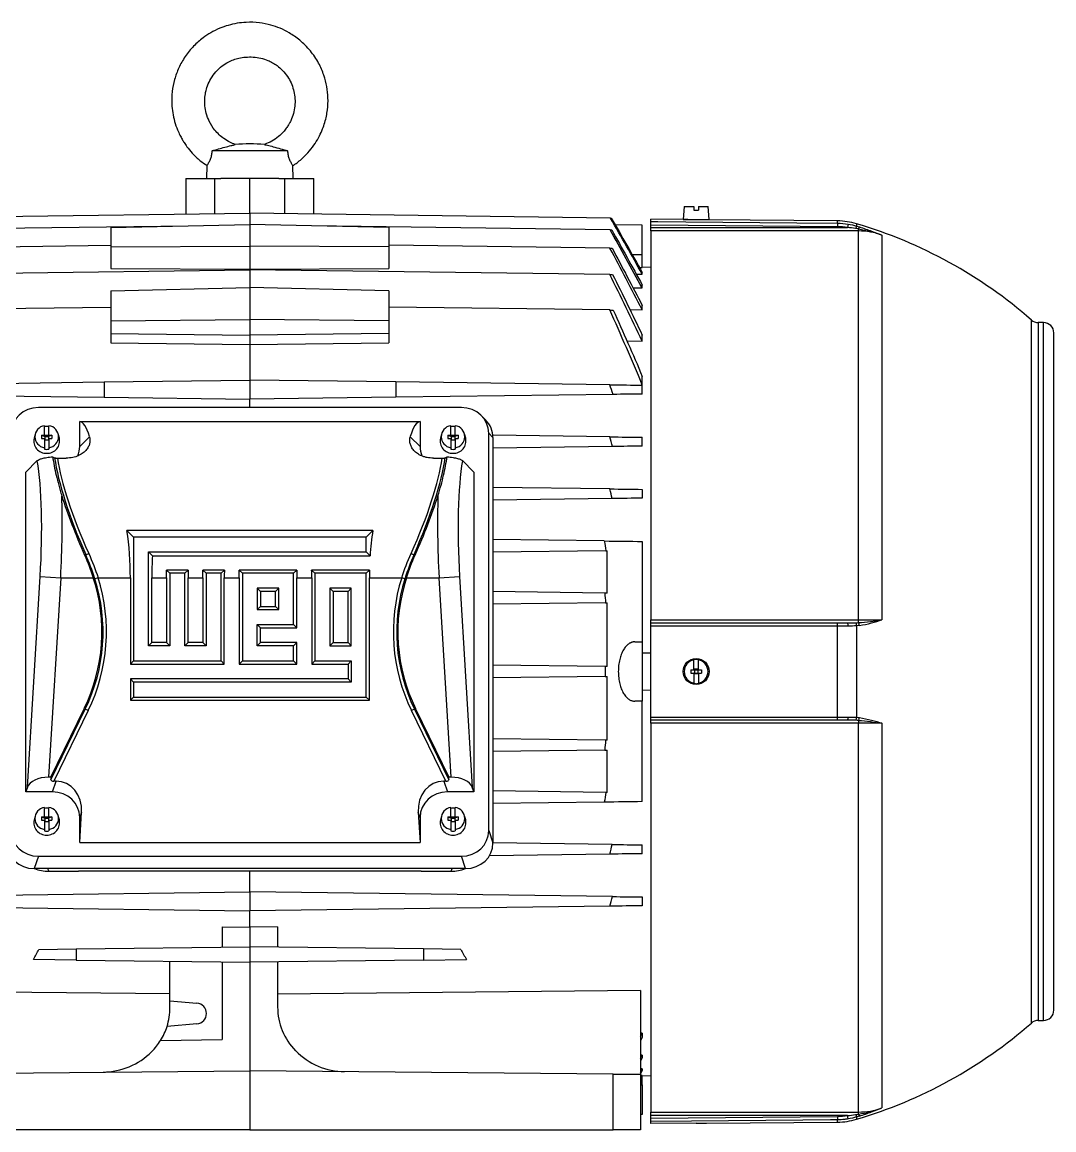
# Model space of a CAD drawing. Extents: x 49 to 1991, y 37 to 1201.
# Drawn here: x 241.4 to 538.5, y 460.3 to 779.4 of the extents above; entities that cross this region are included whole.
import ezdxf

# ---------------------------------------------------------------- set-up
doc = ezdxf.new("R2010")
doc.units = 0
doc.layers.get('0').update_dxf_attribs({"linetype": 'CONTINUOUS'})

msp = doc.modelspace()

# ---------------------------------------------------------------- linework, layer by layer
at = {"color": 7, "linetype": 'CONTINUOUS'}
for p, q in [((317.79, 742.35), (296.11, 742.35)), ((294.55, 738.12), (294.45, 734.35)), ((319.45, 734.35), (319.35, 738.08)), ((288.49, 734.35), (288.49, 724.08)), ((288.49, 734.35), (296.9, 734.35)), ((296.9, 734.35), (298.62, 734.35)), ((296.9, 724.19), (296.9, 734.35)), ((315.28, 734.35), (298.62, 734.35)), ((306.95, 724.32), (306.95, 734.35)), ((315.28, 734.35), (317, 734.35)), ((317, 734.35), (325.41, 734.35)), ((317, 724.19), (317, 734.35)), ((325.41, 724.08), (325.41, 734.35)), ((203.13, 722.96), (306.95, 724.32)), ((306.95, 724.32), (306.95, 721.12)), ((410.77, 722.96), (306.95, 724.32)), ((432.02, 726.25), (431.7, 722.55)), ((432.02, 726.25), (434.8, 726.25)), ((434.8, 726.25), (434.8, 725.25)), ((434.8, 725.25), (436.1, 725.25)), ((436.1, 726.25), (436.1, 725.25)), ((436.1, 726.25), (438.88, 726.25)), ((439.2, 722.55), (438.88, 726.25)), ((266.95, 720.19), (306.95, 721.12)), ((346.95, 720.19), (306.95, 721.12)), ((306.95, 721.12), (306.95, 714.87)), ((432.49, 722.51), (422.45, 722.6)), ((422.45, 721.94), (422.45, 722.6)), ((431.7, 722.55), (435.45, 722.55)), ((435.45, 722.55), (439.2, 722.55)), ((476.15, 722.13), (438.41, 722.46)), ((476.15, 721.47), (476.14, 720.47)), ((476.15, 721.47), (476.15, 722.13)), ((479.21, 721.2), (479.05, 720.22)), ((481.66, 721.3), (481.66, 720.63)), ((203.2, 719.59), (289.16, 720.71)), ((266.95, 720.19), (266.95, 714.68)), ((410.7, 719.59), (324.74, 720.71)), ((346.95, 720.19), (346.95, 714.68)), ((419.95, 720.87), (412.16, 720.97)), ((419.95, 712.35), (419.95, 720.87)), ((476.14, 720.47), (422.45, 720.94)), ((422.45, 720.22), (422.45, 720.94)), ((422.45, 720.22), (479.05, 720.22)), ((422.45, 719.23), (422.45, 720.22)), ((482.18, 719.23), (422.45, 719.23)), ((422.45, 719.23), (422.45, 607.23)), ((482.18, 719.82), (482.18, 719.23)), ((482.18, 607.23), (482.18, 719.23)), ((488.95, 718.04), (488.95, 607.24)), ((203.26, 714.27), (266.95, 715.1)), ((266.95, 714.68), (306.95, 714.87)), ((266.95, 714.68), (266.95, 708.39)), ((346.95, 714.68), (306.95, 714.87)), ((306.95, 714.87), (306.95, 708.25)), ((410.64, 714.27), (346.95, 715.1)), ((346.95, 714.68), (346.95, 708.39)), ((419.95, 712.35), (417.07, 712.35)), ((419.95, 708.68), (419.95, 712.35)), ((266.95, 708.39), (306.95, 708.25)), ((306.95, 708.25), (346.95, 708.39)), ((306.95, 708.25), (306.95, 708.08)), ((419.14, 708.7), (419.95, 708.68)), ((419.95, 708.87), (422.45, 708.83)), ((203.31, 706.72), (306.95, 708.08)), ((306.95, 708.08), (306.95, 702.94)), ((410.59, 706.72), (306.95, 708.08)), ((418.18, 706.84), (419.95, 706.81)), ((419.95, 706.81), (419.95, 707.28)), ((266.95, 702.03), (306.95, 702.94)), ((266.95, 702.03), (266.95, 693.32)), ((346.95, 702.03), (306.95, 702.94)), ((306.95, 702.94), (306.95, 693.77)), ((346.95, 702.03), (346.95, 693.32)), ((417.27, 702.85), (419.95, 702.81)), ((419.95, 702.81), (419.95, 703.64)), ((203.34, 696.48), (266.95, 697.31)), ((410.56, 696.48), (346.95, 697.31)), ((416.37, 696.57), (419.95, 696.53)), ((419.95, 696.53), (419.95, 697.77)), ((266.95, 693.32), (306.95, 693.77)), ((266.95, 693.32), (266.95, 689.7)), ((346.95, 693.32), (306.95, 693.77)), ((306.95, 693.77), (306.95, 689.19)), ((346.95, 693.32), (346.95, 689.7)), ((532, 491.1), (532, 693.59)), ((535.45, 692.85), (533.97, 692.85)), ((533.97, 692.85), (533.97, 491.85)), ((535.45, 491.85), (535.45, 692.85)), ((266.95, 689.7), (306.95, 689.19)), ((266.95, 689.7), (266.95, 686.98)), ((346.95, 689.7), (306.95, 689.19)), ((306.95, 689.19), (306.95, 686.58)), ((346.95, 689.7), (346.95, 686.98)), ((419.95, 687.5), (419.95, 689.25)), ((538.45, 494.85), (538.45, 689.85)), ((266.95, 686.98), (306.95, 686.58)), ((306.95, 686.58), (346.95, 686.98)), ((306.95, 686.58), (306.95, 676.3)), ((415.46, 687.56), (419.95, 687.5)), ((419.95, 674.84), (419.95, 677.31)), ((203.34, 674.94), (264.95, 675.75)), ((264.95, 675.75), (306.95, 676.3)), ((264.95, 675.75), (264.95, 671.35)), ((306.95, 676.3), (306.95, 670.8)), ((348.95, 675.75), (306.95, 676.3)), ((348.95, 675.75), (348.95, 671.35)), ((410.56, 674.94), (348.95, 675.75)), ((419.95, 672.28), (419.95, 674.82)), ((202.35, 672.17), (264.95, 671.35)), ((264.95, 671.35), (306.95, 670.8)), ((348.95, 671.35), (306.95, 670.8)), ((306.95, 668.37), (306.95, 670.8)), ((411.55, 672.17), (348.95, 671.35)), ((367.84, 668.37), (246.06, 668.37)), ((257.95, 664.36), (355.95, 664.36)), ((257.95, 657.19), (257.95, 664.36)), ((355.95, 664.36), (355.95, 657.19)), ((374.82, 664.81), (373.59, 666.05)), ((245.12, 660.76), (244.81, 659.57)), ((246.95, 660.45), (247.8, 660.45)), ((246.95, 660.45), (246.95, 659.51)), ((246.95, 660.45), (247.95, 660.03)), ((247.8, 660.45), (247.8, 663.15)), ((247.8, 660.45), (247.8, 660.11)), ((249.95, 660.45), (248.95, 660.03)), ((249.1, 660.45), (249.1, 663.15)), ((249.1, 660.45), (249.95, 660.45)), ((249.1, 660.45), (249.1, 660.11)), ((249.95, 660.45), (249.95, 659.51)), ((252.09, 659.57), (251.78, 660.76)), ((362.12, 660.76), (361.81, 659.57)), ((363.95, 660.45), (364.8, 660.45)), ((363.95, 660.45), (363.95, 659.51)), ((363.95, 660.45), (364.95, 660.03)), ((364.8, 660.45), (364.8, 663.15)), ((364.8, 660.45), (364.8, 660.11)), ((366.95, 660.45), (365.95, 660.03)), ((366.1, 660.45), (366.1, 663.15)), ((366.1, 660.45), (366.95, 660.45)), ((366.1, 660.45), (366.1, 660.11)), ((366.95, 660.45), (366.95, 659.51)), ((369.09, 659.57), (368.78, 660.76)), ((375.72, 546.53), (375.72, 660.96)), ((376.95, 659.73), (375.72, 660.96)), ((246.95, 659.51), (247.8, 659.51)), ((247.95, 660.11), (247.8, 660.11)), ((247.8, 659.51), (247.8, 656.82)), ((247.95, 659.17), (247.8, 659.17)), ((248.95, 660.3), (247.95, 660.3)), ((247.95, 660.3), (247.95, 660.11)), ((247.95, 660.11), (247.95, 660.03)), ((247.95, 660.03), (247.95, 659.17)), ((247.95, 660.03), (248.95, 660.03)), ((247.95, 659.17), (247.95, 658.98)), ((247.95, 659.09), (248.95, 659.09)), ((248.95, 658.98), (247.95, 658.98)), ((248.95, 660.3), (248.95, 660.11)), ((248.95, 660.11), (248.95, 660.03)), ((249.1, 660.11), (248.95, 660.11)), ((248.95, 660.03), (248.95, 659.17)), ((248.95, 659.17), (248.95, 658.98)), ((249.1, 659.17), (248.95, 659.17)), ((249.1, 659.51), (249.95, 659.51)), ((249.1, 659.51), (249.1, 656.82)), ((257.95, 657.19), (260.75, 659.99)), ((353.15, 659.99), (355.95, 657.19)), ((363.95, 659.51), (364.8, 659.51)), ((364.95, 660.11), (364.8, 660.11)), ((364.8, 659.51), (364.8, 656.82)), ((364.95, 659.17), (364.8, 659.17)), ((365.95, 660.3), (364.95, 660.3)), ((364.95, 660.3), (364.95, 660.11)), ((364.95, 660.11), (364.95, 660.03)), ((364.95, 660.03), (364.95, 659.17)), ((364.95, 660.03), (365.95, 660.03)), ((364.95, 659.17), (364.95, 658.98)), ((364.95, 659.09), (365.95, 659.09)), ((365.95, 658.98), (364.95, 658.98)), ((365.95, 660.3), (365.95, 660.11)), ((365.95, 660.11), (365.95, 660.03)), ((366.1, 660.11), (365.95, 660.11)), ((365.95, 660.03), (365.95, 659.17)), ((365.95, 659.17), (365.95, 658.98)), ((366.1, 659.17), (365.95, 659.17)), ((366.1, 659.51), (366.95, 659.51)), ((366.1, 659.51), (366.1, 656.82)), ((410.59, 659.94), (376.92, 660.38)), ((376.95, 659.73), (376.95, 542.98)), ((419.95, 657.28), (419.95, 659.82)), ((247.8, 656.82), (247.8, 656.4)), ((249.1, 656.82), (249.1, 656.4)), ((250.16, 654.19), (250.73, 653.92)), ((363.17, 653.92), (363.74, 654.19)), ((364.8, 656.82), (364.8, 656.4)), ((366.1, 656.82), (366.1, 656.4)), ((411.4, 657.16), (376.95, 656.71)), ((242.45, 649.79), (245.74, 653.08)), ((251.57, 653.81), (254.09, 653.81)), ((359.81, 653.81), (362.33, 653.81)), ((368.16, 653.08), (371.45, 649.79)), ((242.45, 557.7), (242.45, 649.79)), ((371.45, 649.79), (371.45, 557.7)), ((410.64, 644.94), (376.95, 645.38)), ((419.95, 644.82), (419.95, 642.28)), ((411.26, 642.16), (376.95, 641.71)), ((271.55, 632.99), (273.47, 631.07)), ((342.35, 632.99), (271.55, 632.99)), ((342.35, 632.99), (340.43, 631.07)), ((273.47, 631.07), (273.47, 595.45)), ((340.43, 631.07), (273.47, 631.07)), ((340.43, 626.78), (340.43, 631.07)), ((409.01, 629.96), (376.95, 630.38)), ((419.95, 629.82), (419.95, 600.87)), ((259.68, 626.05), (259.35, 625.89)), ((277.76, 626.78), (340.43, 626.78)), ((277.76, 599.74), (277.76, 626.78)), ((278.9, 625.64), (277.76, 626.78)), ((278.9, 625.64), (341.57, 625.64)), ((341.57, 625.64), (340.43, 626.78)), ((354.22, 626.05), (354.55, 625.89)), ((409.45, 627.14), (376.95, 626.71)), ((409.45, 627.14), (409.84, 627.14)), ((409.84, 614.95), (409.84, 627.14)), ((242.91, 559.02), (246.57, 619.72)), ((246.57, 619.72), (252.48, 619.37)), ((252.48, 619.37), (249.01, 561.92)), ((252.48, 619.37), (261.86, 619.37)), ((263.23, 619.37), (262.31, 619.07)), ((263.23, 619.37), (272.54, 619.37)), ((272.54, 619.37), (272.54, 594.51)), ((278.69, 600.67), (278.69, 619.37)), ((278.69, 619.37), (282.98, 619.37)), ((282.96, 621.58), (283.92, 620.63)), ((289.16, 621.58), (282.96, 621.58)), ((282.98, 619.37), (282.98, 600.67)), ((283.92, 620.63), (283.92, 599.74)), ((288.21, 620.63), (283.92, 620.63)), ((289.16, 621.58), (288.21, 620.63)), ((288.21, 599.74), (288.21, 620.63)), ((289.14, 600.67), (289.14, 619.37)), ((289.14, 619.37), (293.43, 619.37)), ((293.4, 621.58), (294.36, 620.63)), ((299.61, 621.58), (293.4, 621.58)), ((293.43, 619.37), (293.43, 600.67)), ((298.65, 620.63), (294.36, 620.63)), ((294.36, 620.63), (294.36, 599.74)), ((299.61, 621.58), (298.65, 620.63)), ((298.65, 595.45), (298.65, 620.63)), ((299.58, 594.51), (299.58, 619.37)), ((299.58, 619.37), (303.87, 619.37)), ((303.85, 621.58), (304.81, 620.63)), ((320.5, 621.58), (303.85, 621.58)), ((303.87, 619.37), (303.87, 594.51)), ((304.81, 620.63), (304.81, 595.45)), ((319.54, 620.63), (304.81, 620.63)), ((320.5, 621.58), (319.54, 620.63)), ((319.54, 605.89), (319.54, 620.63)), ((320.47, 604.96), (320.47, 619.37)), ((320.47, 619.37), (324.76, 619.37)), ((324.74, 621.58), (325.69, 620.63)), ((341.39, 621.58), (324.74, 621.58)), ((324.76, 619.37), (324.76, 594.51)), ((340.43, 620.63), (325.69, 620.63)), ((325.69, 620.63), (325.69, 595.45)), ((341.39, 621.58), (340.43, 620.63)), ((340.43, 585), (340.43, 620.63)), ((341.36, 584.07), (341.36, 619.37)), ((341.36, 619.37), (350.67, 619.37)), ((351.59, 619.07), (350.67, 619.37)), ((352.04, 619.37), (361.42, 619.37)), ((361.42, 619.37), (367.33, 619.72)), ((364.89, 561.92), (361.42, 619.37)), ((367.33, 619.72), (370.99, 559.02)), ((309.09, 616.34), (309.09, 610.18)), ((315.25, 616.34), (309.09, 616.34)), ((310.03, 615.4), (309.09, 616.34)), ((314.32, 615.4), (315.25, 616.34)), ((315.25, 610.18), (315.25, 616.34)), ((329.98, 616.34), (329.98, 599.74)), ((336.14, 616.34), (329.98, 616.34)), ((330.92, 615.4), (329.98, 616.34)), ((335.21, 615.4), (336.14, 616.34)), ((336.14, 599.74), (336.14, 616.34)), ((314.32, 615.4), (310.03, 615.4)), ((310.03, 615.4), (310.03, 611.11)), ((314.32, 611.11), (314.32, 615.4)), ((335.21, 615.4), (330.92, 615.4)), ((330.92, 615.4), (330.92, 600.67)), ((335.21, 600.67), (335.21, 615.4)), ((409.12, 614.96), (376.95, 615.38)), ((409.84, 614.95), (409.12, 614.96)), ((310.03, 611.11), (309.09, 610.18)), ((309.09, 610.18), (315.25, 610.18)), ((310.03, 611.11), (314.32, 611.11)), ((314.32, 611.11), (315.25, 610.18)), ((409.38, 612.14), (376.95, 611.71)), ((409.38, 612.14), (409.84, 612.14)), ((409.84, 593.75), (409.84, 612.14)), ((422.45, 607.23), (482.18, 607.23)), ((422.45, 606.35), (422.45, 607.23)), ((422.45, 606.35), (476.14, 606.35)), ((482.18, 606.43), (482.18, 607.23)), ((309.09, 605.89), (319.54, 605.89)), ((309.09, 599.74), (309.09, 605.89)), ((310.03, 604.96), (309.09, 605.89)), ((310.03, 604.96), (320.47, 604.96)), ((310.03, 600.67), (310.03, 604.96)), ((320.47, 604.96), (319.54, 605.89)), ((422.45, 579.25), (422.45, 605.45)), ((476.15, 579.25), (476.15, 605.45)), ((481.66, 605.52), (481.66, 579.17)), ((278.69, 600.67), (277.76, 599.74)), ((282.98, 600.67), (278.69, 600.67)), ((282.98, 600.67), (283.92, 599.74)), ((289.14, 600.67), (288.21, 599.74)), ((293.43, 600.67), (289.14, 600.67)), ((293.43, 600.67), (294.36, 599.74)), ((310.03, 600.67), (309.09, 599.74)), ((320.47, 600.67), (310.03, 600.67)), ((320.47, 600.67), (319.54, 599.74)), ((320.47, 594.51), (320.47, 600.67)), ((330.92, 600.67), (329.98, 599.74)), ((330.92, 600.67), (335.21, 600.67)), ((335.21, 600.67), (336.14, 599.74)), ((417.84, 600.9), (419.95, 600.87)), ((283.92, 599.74), (277.76, 599.74)), ((294.36, 599.74), (288.21, 599.74)), ((319.54, 599.74), (309.09, 599.74)), ((319.54, 595.45), (319.54, 599.74)), ((329.98, 599.74), (336.14, 599.74)), ((422.45, 597.67), (419.95, 597.66)), ((272.54, 594.51), (273.47, 595.45)), ((272.54, 594.51), (299.58, 594.51)), ((273.47, 595.45), (298.65, 595.45)), ((299.58, 594.51), (298.65, 595.45)), ((303.87, 594.51), (304.81, 595.45)), ((303.87, 594.51), (320.47, 594.51)), ((304.81, 595.45), (319.54, 595.45)), ((320.47, 594.51), (319.54, 595.45)), ((324.76, 594.51), (325.69, 595.45)), ((324.76, 594.51), (335.21, 594.51)), ((325.69, 595.45), (336.14, 595.45)), ((335.21, 594.51), (336.14, 595.45)), ((335.21, 594.51), (335.21, 590.22)), ((336.14, 595.45), (336.14, 589.29)), ((409.26, 593.76), (376.95, 594.18)), ((409.84, 593.75), (409.26, 593.76)), ((434.8, 595.71), (434.8, 595.8)), ((434.8, 592.85), (434.8, 595.71)), ((436.1, 595.71), (436.1, 595.8)), ((436.1, 592.85), (436.1, 595.71)), ((272.54, 590.22), (273.47, 589.29)), ((335.21, 590.22), (272.54, 590.22)), ((272.54, 590.22), (272.54, 584.07)), ((335.21, 590.22), (336.14, 589.29)), ((409.26, 590.94), (376.95, 590.51)), ((409.26, 590.94), (409.84, 590.94)), ((409.84, 572.55), (409.84, 590.94)), ((433.95, 592.85), (433.95, 591.85)), ((433.95, 592.85), (434.8, 592.85)), ((433.95, 591.85), (434.8, 591.85)), ((434.95, 592.85), (434.8, 592.85)), ((434.8, 591.85), (434.8, 588.98)), ((434.95, 591.85), (434.8, 591.85)), ((435.95, 593.05), (434.95, 593.05)), ((434.95, 593.05), (434.95, 592.85)), ((434.95, 592.85), (434.95, 591.85)), ((434.95, 592.85), (435.95, 592.85)), ((434.95, 591.85), (434.95, 591.65)), ((434.95, 591.85), (435.95, 591.85)), ((435.95, 591.65), (434.95, 591.65)), ((435.95, 593.05), (435.95, 592.85)), ((435.95, 592.85), (435.95, 591.85)), ((436.1, 592.85), (435.95, 592.85)), ((435.95, 591.85), (435.95, 591.65)), ((436.1, 591.85), (435.95, 591.85)), ((436.1, 592.85), (436.95, 592.85)), ((436.1, 591.85), (436.95, 591.85)), ((436.1, 591.85), (436.1, 588.98)), ((436.95, 592.85), (436.95, 591.85)), ((273.47, 589.29), (273.47, 585)), ((336.14, 589.29), (273.47, 589.29)), ((419.95, 587.03), (422.45, 587.02)), ((434.8, 588.98), (434.8, 588.89)), ((436.1, 588.98), (436.1, 588.89)), ((272.54, 584.07), (273.47, 585)), ((272.54, 584.07), (341.36, 584.07)), ((273.47, 585), (340.43, 585)), ((341.36, 584.07), (340.43, 585)), ((419.95, 583.83), (417.84, 583.8)), ((419.95, 554.88), (419.95, 583.83)), ((249.62, 561.92), (259.24, 581.65)), ((249.64, 561.19), (259.55, 581.5)), ((260.42, 581.08), (250.51, 560.76)), ((259.24, 581.65), (259.55, 581.5)), ((260.42, 581.08), (259.55, 581.5)), ((354.35, 581.5), (353.48, 581.08)), ((363.39, 560.76), (353.48, 581.08)), ((354.66, 581.65), (354.35, 581.5)), ((354.35, 581.5), (364.26, 561.19)), ((354.66, 581.65), (364.28, 561.92)), ((476.14, 578.35), (422.45, 578.35)), ((422.45, 577.46), (422.45, 578.35)), ((482.18, 577.46), (422.45, 577.46)), ((422.45, 577.46), (422.45, 465.47)), ((482.18, 578.26), (482.18, 577.46)), ((482.18, 465.47), (482.18, 577.46)), ((488.95, 577.46), (488.95, 466.65)), ((409.38, 572.56), (376.95, 572.98)), ((409.84, 572.55), (409.38, 572.56)), ((409.12, 569.73), (376.95, 569.31)), ((409.12, 569.73), (409.84, 569.74)), ((409.84, 557.55), (409.84, 569.74)), ((249.62, 561.92), (249.01, 561.92)), ((249.62, 561.92), (249.64, 561.19)), ((364.26, 561.19), (364.28, 561.92)), ((364.89, 561.92), (364.28, 561.92)), ((242.91, 559.02), (242.45, 557.7)), ((250.07, 557.7), (251.13, 560.76)), ((251.13, 560.76), (250.51, 560.76)), ((362.77, 560.76), (363.83, 557.7)), ((363.39, 560.76), (362.77, 560.76)), ((371.45, 557.7), (370.99, 559.02)), ((250.07, 557.7), (242.45, 557.7)), ((371.45, 557.7), (363.83, 557.7)), ((409.45, 557.55), (376.95, 557.98)), ((409.84, 557.55), (409.45, 557.55)), ((247.8, 550.51), (247.8, 553.2)), ((249.1, 550.51), (249.1, 553.2)), ((364.8, 550.51), (364.8, 553.2)), ((366.1, 550.51), (366.1, 553.2)), ((409.01, 554.73), (376.95, 554.31)), ((245.12, 550.81), (244.81, 549.62)), ((246.95, 550.51), (247.8, 550.51)), ((246.95, 550.51), (246.95, 549.57)), ((246.95, 550.51), (247.95, 550.08)), ((246.95, 549.57), (247.8, 549.57)), ((247.8, 550.51), (247.8, 550.17)), ((247.95, 550.17), (247.8, 550.17)), ((247.8, 549.57), (247.8, 546.88)), ((247.95, 549.23), (247.8, 549.23)), ((248.95, 550.36), (247.95, 550.36)), ((247.95, 550.36), (247.95, 550.17)), ((247.95, 550.17), (247.95, 550.08)), ((247.95, 550.08), (247.95, 549.23)), ((247.95, 550.08), (248.95, 550.08)), ((247.95, 549.23), (247.95, 549.04)), ((247.95, 549.14), (248.95, 549.14)), ((248.95, 549.04), (247.95, 549.04)), ((249.95, 550.51), (248.95, 550.08)), ((248.95, 550.36), (248.95, 550.17)), ((248.95, 550.17), (248.95, 550.08)), ((249.1, 550.17), (248.95, 550.17)), ((248.95, 550.08), (248.95, 549.23)), ((248.95, 549.23), (248.95, 549.04)), ((249.1, 549.23), (248.95, 549.23)), ((249.1, 550.51), (249.95, 550.51)), ((249.1, 550.51), (249.1, 550.17)), ((249.1, 549.57), (249.95, 549.57)), ((249.1, 549.57), (249.1, 546.88)), ((249.95, 550.51), (249.95, 549.57)), ((252.09, 549.62), (251.78, 550.81)), ((257.95, 543.14), (258.47, 551.8)), ((258.47, 551.8), (257.95, 550.3)), ((257.95, 543.14), (257.95, 550.3)), ((355.43, 551.8), (355.95, 543.14)), ((355.95, 550.3), (355.43, 551.8)), ((355.95, 550.3), (355.95, 543.14)), ((362.12, 550.81), (361.81, 549.62)), ((363.95, 550.51), (364.8, 550.51)), ((363.95, 550.51), (363.95, 549.57)), ((363.95, 550.51), (364.95, 550.08)), ((363.95, 549.57), (364.8, 549.57)), ((364.8, 550.51), (364.8, 550.17)), ((364.95, 550.17), (364.8, 550.17)), ((364.8, 549.57), (364.8, 546.88)), ((364.95, 549.23), (364.8, 549.23)), ((365.95, 550.36), (364.95, 550.36)), ((364.95, 550.36), (364.95, 550.17)), ((364.95, 550.17), (364.95, 550.08)), ((364.95, 550.08), (364.95, 549.23)), ((364.95, 550.08), (365.95, 550.08)), ((364.95, 549.23), (364.95, 549.04)), ((364.95, 549.14), (365.95, 549.14)), ((365.95, 549.04), (364.95, 549.04)), ((366.95, 550.51), (365.95, 550.08)), ((365.95, 550.36), (365.95, 550.17)), ((365.95, 550.17), (365.95, 550.08)), ((366.1, 550.17), (365.95, 550.17)), ((365.95, 550.08), (365.95, 549.23)), ((365.95, 549.23), (365.95, 549.04)), ((366.1, 549.23), (365.95, 549.23)), ((366.1, 550.51), (366.95, 550.51)), ((366.1, 550.51), (366.1, 550.17)), ((366.1, 549.57), (366.95, 549.57)), ((366.1, 549.57), (366.1, 546.88)), ((366.95, 550.51), (366.95, 549.57)), ((369.09, 549.62), (368.78, 550.81)), ((247.8, 546.88), (247.8, 546.45)), ((249.1, 546.88), (249.1, 546.45)), ((364.8, 546.88), (364.8, 546.45)), ((366.1, 546.88), (366.1, 546.45)), ((375.72, 546.53), (376.95, 542.98)), ((257.95, 543.14), (355.95, 543.14)), ((411.26, 542.53), (376.95, 542.98)), ((419.95, 539.88), (419.95, 542.42)), ((410.64, 539.75), (375.93, 539.3)), ((246.06, 539.13), (244.83, 535.57)), ((246.06, 539.13), (367.84, 539.13)), ((369.07, 535.57), (367.84, 539.13)), ((369.07, 535.57), (244.83, 535.57)), ((248.69, 535.57), (249.02, 534.82)), ((249.02, 534.82), (257.58, 534.82)), ((356.32, 534.82), (257.58, 534.82)), ((306.95, 528.9), (306.95, 534.82)), ((356.32, 534.82), (364.88, 534.82)), ((364.88, 534.82), (365.21, 535.57)), ((202.5, 527.53), (306.95, 528.9)), ((306.95, 528.9), (306.95, 523.4)), ((411.4, 527.53), (306.95, 528.9)), ((419.95, 527.42), (419.95, 524.88)), ((203.31, 524.75), (306.95, 523.4)), ((410.59, 524.75), (306.95, 523.4)), ((306.95, 518.74), (306.95, 523.4)), ((298.95, 518.77), (306.95, 518.74)), ((298.95, 518.77), (298.95, 512.99)), ((314.95, 518.77), (306.95, 518.74)), ((306.95, 518.74), (306.95, 513.1)), ((314.95, 518.77), (314.95, 512.99)), ((246.18, 512.3), (256.95, 512.44)), ((256.95, 512.44), (306.95, 513.1)), ((256.95, 512.44), (256.95, 509.25)), ((306.95, 513.1), (306.95, 508.6)), ((356.95, 512.44), (306.95, 513.1)), ((356.95, 512.44), (356.95, 509.25)), ((367.72, 512.3), (356.95, 512.44)), ((256.95, 509.25), (244.6, 509.41)), ((256.95, 509.25), (306.95, 508.6)), ((283.95, 497.51), (283.95, 508.9)), ((298.95, 508.7), (298.95, 486.35)), ((356.95, 509.25), (306.95, 508.6)), ((306.95, 508.6), (306.95, 477.35)), ((314.95, 508.7), (314.95, 495.74)), ((356.95, 509.25), (369.3, 509.41)), ((194.45, 500.46), (283.95, 499.58)), ((419.45, 500.46), (314.95, 499.43)), ((419.45, 500.46), (419.45, 476.36)), ((283.95, 497.51), (291.71, 496.84)), ((283.95, 495.6), (283.95, 497.51)), ((533.97, 491.85), (535.45, 491.85)), ((291.71, 490.86), (283.09, 490.1)), ((419.95, 488.17), (419.45, 488.16)), ((419.45, 487.21), (419.95, 488.17)), ((419.95, 488.17), (419.95, 486.92)), ((281.25, 486.11), (298.95, 486.35)), ((419.95, 486.92), (419.45, 485.97)), ((278.68, 482.87), (278.64, 482.83)), ((320.14, 483.09), (320.11, 483.12)), ((419.95, 481.88), (419.45, 481.87)), ((419.45, 480.97), (419.95, 481.88)), ((419.95, 481.88), (419.95, 481.05)), ((419.95, 481.05), (419.45, 480.14)), ((202.38, 476.43), (306.95, 477.35)), ((306.95, 477.35), (306.95, 460.35)), ((411.52, 476.43), (306.95, 477.35)), ((411.52, 460.35), (411.52, 476.43)), ((411.52, 476.43), (419.45, 476.36)), ((419.95, 477.88), (419.45, 477.88)), ((419.45, 477), (419.95, 477.88)), ((419.95, 477.41), (419.45, 476.53)), ((419.45, 476.36), (419.45, 460.35)), ((419.95, 476.01), (419.45, 476)), ((419.95, 477.88), (419.95, 477.41)), ((419.95, 473.35), (419.95, 476.01)), ((422.45, 475.86), (419.95, 475.82)), ((419.45, 473.35), (419.95, 473.35)), ((419.45, 464.82), (419.95, 464.83)), ((422.45, 465.47), (482.18, 465.47)), ((422.45, 464.47), (422.45, 465.47)), ((479.05, 464.47), (422.45, 464.47)), ((422.45, 463.75), (422.45, 464.47)), ((422.45, 463.75), (476.14, 464.22)), ((422.45, 462.13), (422.45, 462.76)), ((476.14, 464.22), (476.15, 463.23)), ((476.15, 462.57), (476.15, 463.23)), ((479.21, 463.49), (479.05, 464.47)), ((481.66, 464.06), (481.66, 463.39)), ((482.18, 464.87), (482.18, 465.47)), ((306.95, 460.35), (202.38, 460.35)), ((306.95, 460.35), (411.52, 460.35)), ((419.45, 460.35), (411.52, 460.35)), ((435.45, 462.24), (422.45, 462.13)), ((438.45, 462.24), (476.15, 462.57))]:
    msp.add_line(p, q, dxfattribs=at)
at = {"color": 7, "linetype": 'CONTINUOUS', "flags": 128}
for points in [[(422.45, 721.94), (424.45, 721.92), (432.45, 721.85), (464.45, 721.57), (476.15, 721.47)], [(476.15, 605.45), (474.15, 605.45), (466.15, 605.45), (434.16, 605.45), (422.45, 605.45)], [(422.45, 579.25), (424.45, 579.25), (432.45, 579.25), (464.45, 579.25), (476.15, 579.25)], [(476.15, 463.23), (474.15, 463.21), (466.15, 463.14), (434.16, 462.86), (422.45, 462.76)]]:
    msp.add_lwpolyline(points, dxfattribs=at)
at = {"color": 7, "linetype": 'CONTINUOUS'}
msp.add_circle((435.45, 592.35), 3.75, dxfattribs=at)
for centre, radius, start, end in [((306.95, 705.58), 38.76, 83.742, 96.2622), ((475.98, 702.13), 20, 73.4951, 89.5), ((443.45, 592.35), 134.5, 48.8272, 73.4951), ((483.96, 719.27), 2.66, 149.4166, 165.3526), ((483.56, 719.45), 1.42, 139.6827, 165.0467), ((533.97, 695.85), 3, 228.8272, 270), ((535.45, 689.85), 3, 0, 90), ((248.24, 659.98), 3.19, 97.962, 262.038), ((248.45, 659.21), 3.73, 79.9775, 100.0225), ((248.66, 659.98), 3.19, 277.962, 82.038), ((365.24, 659.98), 3.19, 97.962, 262.038), ((365.45, 659.21), 3.73, 79.9775, 100.0225), ((365.66, 659.98), 3.19, 277.962, 82.038), ((248.3, 658.77), 3.58, 167.208, 272.3668), ((248.6, 658.77), 3.58, 267.6332, 12.792), ((365.3, 658.77), 3.58, 167.208, 272.3668), ((365.6, 658.77), 3.58, 267.6332, 12.792), ((248.45, 660.07), 3.73, 259.9775, 280.0225), ((365.45, 660.07), 3.73, 259.9775, 280.0225), ((259.29, 628.87), 2.84, 278.0029, 296.4063), ((354.61, 628.87), 2.84, 243.5937, 261.9971), ((213.94, 603.75), 50.4, 334, 18.0523), ((213.94, 603.75), 50.74, 334, 17.5822), ((213.94, 603.75), 51.71, 334, 17.5822), ((399.96, 603.75), 51.71, 162.4178, 206), ((399.96, 603.75), 50.74, 162.4178, 206), ((399.96, 603.75), 50.4, 161.9477, 206), ((451.48, 605.66), 24.68, 359.5123, 1.5999), ((477.75, 605.65), 1.47, 352.1159, 28.2396), ((480.11, 605.49), 1.55, 1.1217, 35.2655), ((480.67, 605.43), 1.81, 5.6374, 33.3813), ((435.45, 592.35), 3.43, 100.9358, 259.0642), ((435.45, 592.35), 3.51, 79.3397, 100.6603), ((435.45, 592.35), 3.43, 280.9358, 79.0642), ((435.45, 592.35), 3.51, 259.3397, 280.6603), ((451.48, 579.04), 24.68, 358.4001, 0.4877), ((477.75, 579.04), 1.47, 331.7604, 7.8841), ((480.11, 579.2), 1.55, 324.7345, 358.8783), ((480.67, 579.26), 1.81, 326.6187, 354.3626), ((248.24, 550.04), 3.19, 97.962, 262.038), ((248.45, 549.26), 3.73, 79.9775, 100.0225), ((248.66, 550.04), 3.19, 277.962, 82.038), ((365.24, 550.04), 3.19, 97.962, 262.038), ((365.45, 549.26), 3.73, 79.9775, 100.0225), ((365.66, 550.04), 3.19, 277.962, 82.038), ((248.3, 548.83), 3.58, 167.208, 272.3668), ((248.6, 548.83), 3.58, 267.6332, 12.792), ((365.3, 548.83), 3.58, 167.208, 272.3668), ((365.6, 548.83), 3.58, 267.6332, 12.792), ((248.45, 550.13), 3.73, 259.9775, 280.0225), ((365.45, 550.13), 3.73, 259.9775, 280.0225), ((265.95, 495.6), 18, 342.2151, 0), ((291.45, 493.85), 3, 275, 85), ((332.95, 495.74), 18, 180, 224.5), ((535.45, 494.85), 3, 270, 0), ((533.97, 488.85), 3, 90, 131.1728), ((265.95, 495.6), 18, 328.1938, 342.2151), ((443.45, 592.35), 134.5, 286.5049, 311.1728), ((265.95, 495.6), 18, 315, 328.1938), ((264.5, 496.98), 20, 270.5, 315), ((334.41, 497.11), 20, 224.5, 269.5), ((475.98, 482.56), 20, 270.5, 286.5049), ((483.96, 465.42), 2.66, 194.6474, 210.5834), ((483.56, 465.24), 1.42, 194.9533, 220.3173)]:
    msp.add_arc(centre, radius, start, end, dxfattribs=at)
for centre, major_axis, ratio, start_param, end_param in [((246.31, 660.73), (7.94, -1.82), 0.933198, 1.811911, 3.352549), ((367.59, 660.73), (7.94, 1.82), 0.933198, 6.072229, 7.612867), ((255.09, 619.37), (2.79, 45), 0.165076, 5.848906, 6.273877), ((358.81, 619.37), (-2.79, 45), 0.165076, 0.009309, 0.434279), ((368.83, 659.5), (7.94, 1.82), 0.933198, 6.072229, 6.812389), ((249.83, 657.42), (7.94, -1.82), 0.933198, 6.117429, 6.494142), ((364.07, 657.42), (7.94, 1.82), 0.933198, 2.930636, 3.301961), ((239.77, 619.72), (2.54, 41), 0.165076, 4.722624, 5.672887), ((276.7, 618.94), (-23.96, 45.65), 0.237358, 0.582826, 1.291615), ((277.57, 619.37), (-24.01, 44.63), 0.240295, 0.570583, 1.287002), ((336.33, 619.37), (24.01, 44.63), 0.240295, 4.996184, 5.712603), ((337.2, 618.94), (23.96, 45.65), 0.237358, 4.99157, 5.700359), ((374.13, 619.72), (-2.54, 41), 0.165076, 0.610298, 1.560561), ((245.68, 619.37), (2.53, 47), 0.144133, 4.720133, 5.245095), ((276.42, 619.37), (-24.48, 46.64), 0.237358, 0.92189, 1.307475), ((337.48, 619.37), (24.48, 46.64), 0.237358, 4.97571, 5.361295), ((368.22, 619.37), (-2.53, 47), 0.144133, 1.03809, 1.563052), ((251.56, 619.37), (0, 45), 0.466308, 4.712389, 5.019924), ((362.34, 619.37), (0, 45), 0.466308, 1.263262, 1.430841), ((299.68, 619.37), (0, 45), 0.466308, 1.430841, 1.570796), ((262, 619.37), (0, 45), 0.466308, 4.712389, 4.761709), ((310.12, 619.37), (0, 45), 0.466308, 1.521476, 1.570796), ((272.44, 619.37), (0, 45), 0.466308, 4.712389, 4.761709), ((320.57, 619.37), (0, 45), 0.466308, 1.521476, 1.570796), ((282.89, 619.37), (0, 45), 0.466308, 4.712389, 4.761709), ((341.46, 619.37), (0, 45), 0.466308, 1.521476, 1.570796), ((303.78, 619.37), (0, 45), 0.466308, 4.712389, 4.761709), ((362.34, 619.37), (0, 45), 0.466308, 1.521476, 1.570796), ((248.8, 558.45), (6.01, 0.18), 0.575264, 1.518851, 2.925738), ((365.1, 558.45), (6.01, -0.18), 0.575264, 0.215854, 1.622742), ((250.79, 561.34), (1.14, 0.18), 0.47818, 3.078685, 4.387682), ((250.33, 551.52), (3.08, 8.86), 0.853257, 5.030636, 6.571274), ((363.57, 551.52), (-3.08, 8.86), 0.853257, 5.995096, 7.535734), ((363.11, 561.34), (1.14, -0.18), 0.47818, 5.037096, 6.346093), ((249.83, 550.07), (7.94, 1.82), 0.933198, 6.072229, 7.612867), ((364.07, 550.07), (7.94, -1.82), 0.933198, 1.811911, 3.352549), ((246.31, 546.76), (7.94, 1.82), 0.933198, 2.930636, 4.471274), ((367.59, 546.76), (7.94, -1.82), 0.933198, 4.953504, 6.494142), ((245.07, 543.21), (7.94, 1.82), 0.933198, 2.930636, 4.471274), ((368.83, 543.21), (7.94, -1.82), 0.933198, 4.953504, 6.494142), ((249.14, 545.21), (11.02, 0.96), 0.938797, 4.236427, 4.61987), ((364.76, 545.21), (11.02, -0.96), 0.938797, 4.804908, 5.188351), ((198.6, 592.35), (0, 116.72), 0.560054, 3.922163, 3.956731), ((415.3, 592.35), (0, 116.72), 0.560054, 2.326455, 2.361022)]:
    msp.add_ellipse(centre, major_axis=major_axis, ratio=ratio, start_param=start_param, end_param=end_param, dxfattribs=at)
for points, knots in [([(319.34, 738.09), (319.42, 738.14), (320.42, 738.7), (322.05, 740.11), (324.11, 742.2), (325.73, 744.37), (326.97, 746.5), (327.89, 748.53), (328.75, 751.03), (329.37, 754.03), (329.52, 757.51), (329.17, 760.87), (328.3, 764.24), (326.77, 767.75), (324.45, 771.21), (321.54, 774.13), (318.52, 776.24), (315.71, 777.64), (312.83, 778.64), (309.56, 779.29), (306.27, 779.41), (303.25, 779.09), (300.72, 778.52), (298.16, 777.62), (295.73, 776.42), (293.17, 774.72), (290.62, 772.47), (288.25, 769.56), (286.42, 766.3), (285.18, 762.89), (284.5, 759.37), (284.39, 756.15), (284.69, 753.27), (285.24, 750.77), (285.98, 748.61), (286.75, 746.9), (287.39, 745.71), (288.06, 744.6), (288.98, 743.26), (290.49, 741.44), (292.37, 739.56), (293.94, 738.57), (294.6, 738.15)], [0, 0, 0, 0, 0.002406, 0.029982, 0.055502, 0.078967, 0.100371, 0.119698, 0.136999, 0.169199, 0.199363, 0.227505, 0.256887, 0.290009, 0.32688, 0.364845, 0.396869, 0.422541, 0.446596, 0.476077, 0.509313, 0.53204, 0.55513, 0.576918, 0.602546, 0.625647, 0.656976, 0.690887, 0.723058, 0.754054, 0.785014, 0.816234, 0.837896, 0.860319, 0.882904, 0.897319, 0.909062, 0.918211, 0.931056, 0.951565, 0.979715, 1, 1, 1, 1]), ([(302.74, 744.16), (302.23, 744.35), (301.08, 744.78), (299.02, 746.06), (296.89, 748.04), (295.25, 750.62), (294.36, 753.02), (293.96, 755.21), (293.92, 757.24), (294.17, 759.2), (294.74, 761.16), (295.7, 763.17), (297.11, 765.12), (298.84, 766.73), (300.58, 767.85), (302.2, 768.58), (303.87, 769.09), (305.78, 769.36), (307.92, 769.37), (310.08, 769.1), (311.96, 768.49), (313.51, 767.72), (314.97, 766.77), (316.44, 765.47), (317.8, 763.79), (318.85, 761.9), (319.56, 759.92), (319.94, 757.85), (319.99, 755.72), (319.68, 753.57), (319.11, 751.82), (318.53, 750.58), (318.03, 749.68), (317.41, 748.74), (316.48, 747.6), (315.12, 746.3), (313.33, 745.01), (311.87, 744.45), (311.15, 744.17)], [0, 0, 0, 0, 0.022629, 0.050195, 0.0993, 0.140685, 0.17443, 0.204029, 0.231757, 0.257652, 0.284728, 0.315191, 0.349005, 0.383096, 0.411406, 0.433807, 0.455812, 0.482901, 0.512902, 0.543645, 0.57235, 0.593484, 0.614755, 0.643553, 0.673955, 0.703125, 0.731663, 0.760193, 0.789085, 0.819156, 0.848852, 0.864235, 0.875517, 0.891135, 0.910348, 0.936014, 0.96819, 1, 1, 1, 1]), ([(296.11, 742.35), (296.71, 742.52), (297.97, 742.88), (299.83, 743.4), (301.42, 743.81), (302.4, 744.04), (302.81, 744.13), (302.74, 744.11), (302.72, 744.11)], [0, 0, 0, 0, 0.188302, 0.395333, 0.631181, 0.823574, 0.970718, 1, 1, 1, 1]), ([(311.18, 744.11), (311.19, 744.11), (311.24, 744.1), (312.11, 743.9), (313.62, 743.52), (315.66, 742.96), (317.12, 742.54), (317.79, 742.35)], [0, 0, 0, 0, 0.1189591, 0.2952644, 0.5405297, 0.7889225, 1, 1, 1, 1]), ([(294.58, 738.11), (294.6, 738.14), (294.64, 738.19), (295.11, 738.85), (295.6, 739.81), (295.96, 740.94), (296.08, 741.82), (296.11, 742.29), (296.11, 742.35)], [0, 0, 0, 0, 0.244875, 0.4901, 0.673964, 0.827075, 0.980268, 1, 1, 1, 1]), ([(317.79, 742.35), (317.83, 741.91), (317.91, 741.05), (318.28, 739.87), (318.78, 738.86), (319.2, 738.26), (319.42, 737.98), (319.35, 738.08), (319.35, 738.08)], [0, 0, 0, 0, 0.158194, 0.316961, 0.50362, 0.748609, 0.99907, 1, 1, 1, 1]), ([(422.45, 720.94), (422.45, 721.06), (422.45, 721.19), (422.45, 721.42), (422.45, 721.52), (422.45, 721.79), (422.45, 721.91), (422.45, 721.94)], [0, 0, 0, 0, 0.25, 0.25, 0.5, 0.5, 1, 1, 1, 1]), ([(433.33, 722.48), (433.12, 722.49), (432.7, 722.5), (432.44, 722.51), (432.48, 722.51), (432.49, 722.51)], [0, 0, 0, 0, 0.427889, 0.855783, 1, 1, 1, 1]), ([(438.41, 722.46), (438.42, 722.46), (438.46, 722.46), (438.18, 722.45), (437.6, 722.45), (436.75, 722.44), (435.76, 722.44), (434.74, 722.46), (433.91, 722.47), (433.49, 722.48), (433.33, 722.48)], [0, 0, 0, 0, 0.05047, 0.193724, 0.336986, 0.480259, 0.623517, 0.766753, 0.910001, 1, 1, 1, 1]), ([(482.18, 719.82), (483.34, 719.64), (484.49, 719.4), (486.75, 718.81), (487.86, 718.45), (488.95, 718.04)], [0, 0, 0, 0, 0.5, 0.5, 1, 1, 1, 1]), ([(488.95, 718.04), (487.86, 718.43), (486.75, 718.73), (484.48, 719.13), (483.34, 719.23), (482.18, 719.23)], [0, 0, 0, 0, 0.5, 0.5, 1, 1, 1, 1]), ([(260.75, 659.99), (260.9, 659.45), (260.95, 658.87), (260.79, 657.94), (260.7, 657.61), (260.4, 656.95), (260.21, 656.61), (259.82, 656.12), (259.68, 655.96), (259.35, 655.64), (259.18, 655.48), (258.79, 655.19), (258.59, 655.05), (258.14, 654.78), (257.89, 654.65), (257.12, 654.3), (256.56, 654.12), (255.66, 653.93), (255.35, 653.89), (254.72, 653.82), (254.41, 653.81), (254.09, 653.81)], [0, 0, 0, 0, 0.25, 0.25, 0.375, 0.375, 0.5, 0.5, 0.5625, 0.5625, 0.625, 0.625, 0.6875, 0.6875, 0.75, 0.75, 0.875, 0.875, 0.9375, 0.9375, 1, 1, 1, 1]), ([(359.81, 653.81), (359.18, 653.81), (358.56, 653.87), (357.65, 654.05), (357.36, 654.13), (356.8, 654.31), (356.53, 654.41), (356.02, 654.64), (355.77, 654.77), (355.32, 655.04), (355.12, 655.18), (354.73, 655.48), (354.55, 655.64), (354.23, 655.96), (354.08, 656.12), (353.83, 656.44), (353.71, 656.61), (353.51, 656.94), (353.43, 657.11), (353.21, 657.6), (353.11, 657.92), (353, 658.55), (352.99, 658.85), (353.02, 659.44), (353.08, 659.72), (353.15, 659.99)], [0, 0, 0, 0, 0.125, 0.125, 0.1875, 0.1875, 0.25, 0.25, 0.3125, 0.3125, 0.375, 0.375, 0.4375, 0.4375, 0.5, 0.5, 0.5625, 0.5625, 0.625, 0.625, 0.75, 0.75, 0.875, 0.875, 1, 1, 1, 1]), ([(245.74, 653.08), (245.85, 653.19), (246.02, 653.31), (246.49, 653.53), (246.79, 653.63), (247.33, 653.78), (247.53, 653.83), (247.97, 653.92), (248.2, 653.96), (248.71, 654.04), (248.97, 654.07), (249.54, 654.14), (249.84, 654.16), (250.16, 654.19)], [0, 0, 0, 0, 0.25, 0.25, 0.5, 0.5, 0.625, 0.625, 0.75, 0.75, 0.875, 0.875, 1, 1, 1, 1]), ([(250.16, 654.19), (250.4, 652.53), (250.74, 650.77), (251.39, 647.96), (251.63, 647), (252.03, 645.51), (252.18, 645), (252.48, 643.97), (252.63, 643.45), (252.8, 642.92)], [0, 0, 0, 0, 0.5, 0.5, 0.75, 0.75, 0.875, 0.875, 1, 1, 1, 1]), ([(361.1, 642.92), (361.43, 643.98), (361.73, 645), (362.27, 646.98), (362.51, 647.94), (362.94, 649.82), (363.13, 650.72), (363.47, 652.5), (363.62, 653.36), (363.74, 654.19)], [0, 0, 0, 0, 0.25, 0.25, 0.5, 0.5, 0.75, 0.75, 1, 1, 1, 1]), ([(363.74, 654.19), (364.37, 654.14), (364.94, 654.08), (365.7, 653.96), (365.93, 653.92), (366.36, 653.83), (366.56, 653.78), (366.93, 653.68), (367.1, 653.63), (367.39, 653.53), (367.53, 653.47), (367.87, 653.31), (368.05, 653.19), (368.16, 653.08)], [0, 0, 0, 0, 0.25, 0.25, 0.375, 0.375, 0.5, 0.5, 0.625, 0.625, 0.75, 0.75, 1, 1, 1, 1]), ([(250.73, 653.92), (250.77, 653.91), (250.81, 653.89), (250.91, 653.87), (250.98, 653.85), (251.12, 653.83), (251.2, 653.82), (251.38, 653.81), (251.47, 653.81), (251.57, 653.81)], [0, 0, 0, 0, 0.25, 0.25, 0.5, 0.5, 0.75, 0.75, 1, 1, 1, 1]), ([(362.33, 653.81), (362.52, 653.81), (362.71, 653.82), (363, 653.86), (363.1, 653.89), (363.17, 653.92)], [0, 0, 0, 0, 0.5, 0.5, 1, 1, 1, 1]), ([(422.45, 605.45), (422.45, 605.57), (422.45, 605.69), (422.45, 605.91), (422.45, 606.01), (422.45, 606.25), (422.45, 606.35), (422.45, 606.35)], [0, 0, 0, 0, 0.25, 0.25, 0.5, 0.5, 1, 1, 1, 1]), ([(482.18, 606.43), (483.34, 606.51), (484.49, 606.63), (486.75, 606.91), (487.86, 607.07), (488.95, 607.24)], [0, 0, 0, 0, 0.5, 0.5, 1, 1, 1, 1]), ([(482.18, 607.23), (483.34, 607.23), (484.48, 607.23), (486.75, 607.23), (487.86, 607.23), (488.95, 607.24)], [0, 0, 0, 0, 0.5, 0.5, 1, 1, 1, 1]), ([(417.84, 600.9), (417.79, 600.89), (417.68, 600.89), (417.51, 600.88), (417.33, 600.86), (417.14, 600.82), (416.94, 600.77), (416.74, 600.69), (416.52, 600.6), (416.3, 600.48), (416.05, 600.33), (415.7, 600.06), (415.28, 599.67), (414.86, 599.14), (414.38, 598.4), (413.88, 597.34), (413.4, 595.8), (413.11, 594.11), (413.01, 592.31), (413.12, 590.5), (413.42, 588.83), (413.9, 587.3), (414.41, 586.25), (414.89, 585.52), (415.27, 585.05), (415.67, 584.65), (416.08, 584.34), (416.48, 584.11), (416.85, 583.95), (417.2, 583.86), (417.53, 583.8), (417.74, 583.8), (417.84, 583.8)], [0, 0, 0, 0, 0.011086, 0.02281, 0.035201, 0.048291, 0.062111, 0.076697, 0.092083, 0.108307, 0.125406, 0.146746, 0.18815, 0.222895, 0.250942, 0.317395, 0.376198, 0.439861, 0.501356, 0.562937, 0.62644, 0.685274, 0.751087, 0.779409, 0.813146, 0.845215, 0.875763, 0.904684, 0.931429, 0.95614, 0.978953, 1, 1, 1, 1]), ([(419.95, 600.87), (419.95, 600.87), (419.95, 600.86), (419.95, 600.85), (419.95, 600.82), (419.95, 600.78), (419.95, 600.73), (419.95, 600.68), (419.95, 600.61), (419.95, 600.53), (419.95, 600.43), (419.95, 600.33), (419.95, 600.05), (419.95, 599.48), (419.95, 598.41), (419.95, 597.11), (419.95, 595.63), (419.95, 594.02), (419.95, 592.35), (419.95, 590.68), (419.95, 589.07), (419.95, 587.59), (419.95, 586.29), (419.95, 585.22), (419.95, 584.6), (419.95, 584.27), (419.95, 584.11), (419.95, 583.98), (419.95, 583.89), (419.95, 583.84), (419.95, 583.83), (419.95, 583.83)], [0, 0, 0, 0, 0.011494, 0.022922, 0.034299, 0.045638, 0.056954, 0.068263, 0.079579, 0.090917, 0.102291, 0.113716, 0.125206, 0.187647, 0.250106, 0.312519, 0.374951, 0.437362, 0.499793, 0.562229, 0.624686, 0.687174, 0.749682, 0.812185, 0.874706, 0.895732, 0.91658, 0.93734, 0.958102, 0.978959, 1, 1, 1, 1]), ([(422.45, 578.35), (422.45, 578.35), (422.45, 578.37), (422.45, 578.46), (422.45, 578.52), (422.45, 578.77), (422.45, 579), (422.45, 579.25)], [0, 0, 0, 0, 0.25, 0.25, 0.5, 0.5, 1, 1, 1, 1]), ([(482.18, 578.26), (483.34, 578.19), (484.49, 578.06), (486.75, 577.78), (487.86, 577.62), (488.95, 577.46)], [0, 0, 0, 0, 0.5, 0.5, 1, 1, 1, 1]), ([(488.95, 577.46), (487.86, 577.46), (486.75, 577.46), (484.48, 577.46), (483.34, 577.46), (482.18, 577.46)], [0, 0, 0, 0, 0.5, 0.5, 1, 1, 1, 1]), ([(419.95, 473.35), (419.95, 472.23), (419.95, 470.01), (419.95, 467.14), (419.95, 465.37), (419.95, 464.61), (419.95, 464.83), (419.95, 464.83)], [0, 0, 0, 0, 0.250074, 0.49993, 0.749675, 0.999413, 1, 1, 1, 1]), ([(482.18, 465.47), (483.34, 465.47), (484.48, 465.57), (486.75, 465.97), (487.86, 466.26), (488.95, 466.65)], [0, 0, 0, 0, 0.5, 0.5, 1, 1, 1, 1]), ([(482.18, 464.87), (483.34, 465.05), (484.49, 465.29), (486.75, 465.89), (487.86, 466.24), (488.95, 466.65)], [0, 0, 0, 0, 0.5, 0.5, 1, 1, 1, 1]), ([(422.45, 462.76), (422.45, 462.77), (422.45, 462.8), (422.45, 462.92), (422.45, 462.99), (422.45, 463.26), (422.45, 463.5), (422.45, 463.75)], [0, 0, 0, 0, 0.25, 0.25, 0.5, 0.5, 1, 1, 1, 1]), ([(435.45, 462.24), (435.68, 462.25), (436.24, 462.25), (437.09, 462.25), (437.85, 462.24), (438.36, 462.24), (438.42, 462.24), (438.45, 462.24)], [0, 0, 0, 0, 0.146342, 0.361011, 0.575684, 0.790394, 1, 1, 1, 1])]:
    msp.add_open_spline(points, degree=3, knots=knots, dxfattribs=at)
for points in [[(419.95, 706.81), (416.89, 712.2), (413.83, 717.58), (410.77, 722.96)], [(410.77, 722.96), (410.86, 722.96), (410.95, 722.96), (411.03, 722.96)], [(411.03, 722.96), (414, 717.73), (416.98, 712.51), (419.95, 707.28)], [(476.15, 721.47), (477.18, 721.46), (478.2, 721.37), (479.21, 721.2)], [(479.21, 721.2), (480.04, 721.07), (480.86, 720.88), (481.66, 720.63)], [(419.95, 702.81), (416.88, 708.41), (413.79, 714), (410.7, 719.59)], [(410.7, 719.59), (410.85, 719.58), (411, 719.58), (411.14, 719.58)], [(411.14, 719.58), (414.09, 714.27), (417.03, 708.96), (419.95, 703.64)], [(479.05, 720.22), (478.09, 720.38), (477.12, 720.46), (476.14, 720.47)], [(481.38, 719.95), (480.6, 720.07), (479.83, 720.16), (479.05, 720.22)], [(482.18, 719.82), (481.91, 719.86), (481.65, 719.91), (481.38, 719.95)], [(481.66, 720.63), (481.93, 720.55), (482.2, 720.46), (482.47, 720.38)], [(482.47, 720.38), (483.66, 720), (484.82, 719.6), (485.97, 719.18)], [(485.97, 719.18), (486.97, 718.81), (487.97, 718.43), (488.95, 718.04)], [(419.95, 696.53), (416.88, 702.46), (413.77, 708.37), (410.64, 714.27)], [(410.64, 714.27), (410.85, 714.26), (411.06, 714.26), (411.26, 714.26)], [(411.26, 714.26), (414.18, 708.77), (417.08, 703.28), (419.95, 697.77)], [(419.95, 687.5), (416.9, 693.94), (413.77, 700.35), (410.59, 706.72)], [(410.59, 706.72), (410.86, 706.72), (411.13, 706.72), (411.4, 706.71)], [(411.4, 706.71), (414.3, 700.92), (417.16, 695.1), (419.95, 689.25)], [(419.95, 674.84), (416.96, 682.12), (413.82, 689.32), (410.56, 696.48)], [(410.56, 696.48), (410.9, 696.47), (411.23, 696.47), (411.55, 696.46)], [(411.55, 696.46), (414.45, 690.12), (417.26, 683.74), (419.95, 677.31)], [(411.55, 672.17), (411.23, 673.09), (410.9, 674.02), (410.56, 674.94)], [(410.56, 674.94), (413.82, 674.9), (416.96, 674.86), (419.95, 674.82)], [(419.95, 672.28), (417.26, 672.24), (414.45, 672.2), (411.55, 672.17)], [(411.4, 657.16), (411.13, 658.09), (410.86, 659.02), (410.59, 659.94)], [(410.59, 659.94), (413.77, 659.9), (416.9, 659.86), (419.95, 659.82)], [(419.95, 657.28), (417.16, 657.24), (414.3, 657.2), (411.4, 657.16)], [(411.26, 642.16), (411.06, 643.09), (410.85, 644.01), (410.64, 644.94)], [(410.64, 644.94), (413.77, 644.9), (416.88, 644.86), (419.95, 644.82)], [(419.95, 642.28), (417.08, 642.24), (414.18, 642.2), (411.26, 642.16)], [(409.01, 629.96), (409.16, 629.02), (409.31, 628.08), (409.45, 627.14)], [(409.01, 629.96), (412.67, 629.91), (416.32, 629.86), (419.95, 629.82)], [(259.35, 625.89), (260.3, 623.77), (261.14, 621.6), (261.86, 619.37)], [(262.31, 619.07), (261.56, 621.46), (260.68, 623.79), (259.68, 626.05)], [(260.55, 626.32), (261.57, 624.06), (262.46, 621.75), (263.23, 619.37)], [(350.67, 619.37), (351.44, 621.75), (352.33, 624.06), (353.35, 626.32)], [(354.22, 626.05), (353.22, 623.79), (352.34, 621.46), (351.59, 619.07)], [(352.04, 619.37), (352.76, 621.6), (353.6, 623.77), (354.55, 625.89)], [(409.12, 614.96), (409.21, 614.02), (409.3, 613.08), (409.38, 612.14)], [(476.14, 606.35), (477.12, 606.35), (478.09, 606.35), (479.05, 606.35)], [(479.05, 606.35), (479.83, 606.35), (480.6, 606.35), (481.38, 606.38)], [(481.38, 606.38), (481.65, 606.4), (481.91, 606.41), (482.18, 606.43)], [(482.47, 605.61), (483.66, 605.77), (484.82, 606.04), (485.97, 606.35)], [(485.97, 606.35), (486.97, 606.62), (487.97, 606.92), (488.95, 607.24)], [(478.22, 605.45), (477.54, 605.45), (476.85, 605.45), (476.15, 605.45)], [(479.21, 605.45), (478.88, 605.45), (478.55, 605.45), (478.22, 605.45)], [(481.66, 605.52), (480.86, 605.45), (480.04, 605.45), (479.21, 605.45)], [(482.47, 605.61), (482.2, 605.57), (481.93, 605.54), (481.66, 605.52)], [(409.26, 593.76), (409.26, 592.82), (409.26, 591.88), (409.26, 590.94)], [(479.05, 578.35), (478.09, 578.35), (477.12, 578.35), (476.14, 578.35)], [(476.15, 579.25), (477.18, 579.25), (478.2, 579.25), (479.21, 579.25)], [(481.38, 578.31), (480.6, 578.34), (479.83, 578.35), (479.05, 578.35)], [(479.21, 579.25), (480.04, 579.25), (480.86, 579.24), (481.66, 579.17)], [(482.18, 578.26), (481.91, 578.28), (481.65, 578.3), (481.38, 578.31)], [(481.66, 579.17), (481.93, 579.15), (482.2, 579.12), (482.47, 579.08)], [(482.47, 579.08), (483.66, 578.92), (484.82, 578.65), (485.97, 578.35)], [(485.97, 578.35), (486.97, 578.08), (487.97, 577.77), (488.95, 577.46)], [(409.38, 572.56), (409.3, 571.61), (409.21, 570.67), (409.12, 569.73)], [(409.45, 557.55), (409.31, 556.61), (409.16, 555.67), (409.01, 554.73)], [(419.95, 554.88), (416.32, 554.83), (412.67, 554.78), (409.01, 554.73)], [(410.64, 539.75), (410.85, 540.68), (411.06, 541.6), (411.26, 542.53)], [(411.26, 542.53), (414.18, 542.49), (417.08, 542.45), (419.95, 542.42)], [(419.95, 539.88), (416.88, 539.84), (413.77, 539.8), (410.64, 539.75)], [(410.59, 524.75), (410.86, 525.68), (411.13, 526.6), (411.4, 527.53)], [(411.4, 527.53), (414.3, 527.49), (417.16, 527.45), (419.95, 527.42)], [(419.95, 524.88), (416.9, 524.84), (413.77, 524.8), (410.59, 524.75)], [(485.97, 465.51), (486.97, 465.88), (487.97, 466.26), (488.95, 466.65)], [(476.14, 464.22), (477.12, 464.23), (478.09, 464.32), (479.05, 464.47)], [(478.22, 463.35), (477.54, 463.28), (476.85, 463.23), (476.15, 463.23)], [(479.21, 463.49), (478.88, 463.44), (478.55, 463.39), (478.22, 463.35)], [(479.05, 464.47), (479.83, 464.54), (480.6, 464.63), (481.38, 464.75)], [(481.66, 464.06), (480.86, 463.82), (480.04, 463.63), (479.21, 463.49)], [(481.38, 464.75), (481.65, 464.79), (481.91, 464.83), (482.18, 464.87)], [(482.47, 464.32), (482.2, 464.23), (481.93, 464.15), (481.66, 464.06)], [(482.47, 464.32), (483.66, 464.7), (484.82, 465.1), (485.97, 465.51)]]:
    msp.add_open_spline(points, degree=3, dxfattribs=at)

doc.saveas('drawing.dxf')
